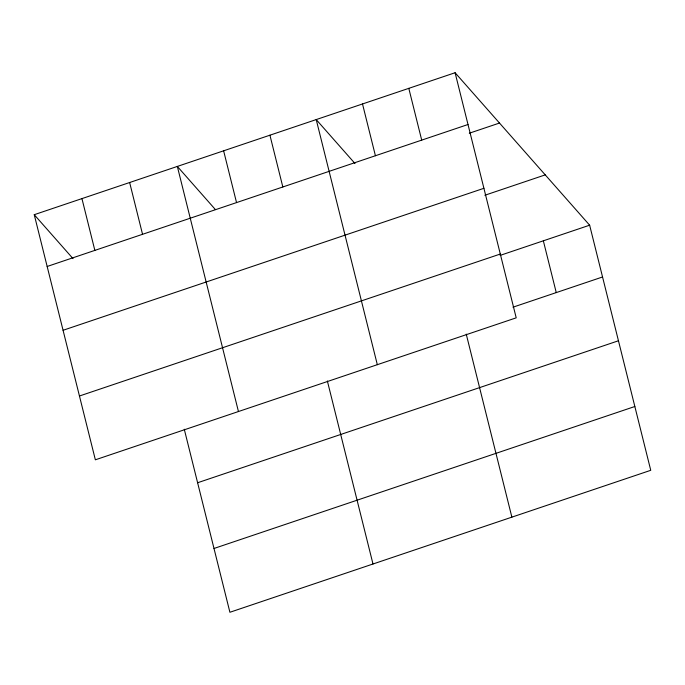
<?xml version="1.0" encoding="UTF-8"?>
<svg xmlns="http://www.w3.org/2000/svg" width="685" height="685" viewBox="0 0 685 685"><rect width="100%" height="100%" fill="white"/><g stroke="black" fill="none" stroke-linecap="round" stroke-linejoin="round"><path stroke-width="1.03" d="M455.097 72.73L516.207 317.831L95.361 459.806L34.25 214.696L455.097 72.73L589.639 225.194L650.75 470.304L229.903 612.27L184.274 429.238M47.162 266.482L468.001 124.507M469.302 133.224L499.493 123.043M63.071 330.281L483.91 188.306M484.86 195.251L545.234 174.881M79.451 396.007L500.298 254.041M500.076 255.411L589.639 225.194M512.979 307.188L602.552 276.98M197.614 482.745L618.452 340.77M214.003 548.471L634.841 406.505M354.976 163.501L316.213 119.575L377.324 364.685M215.39 209.559L177.338 166.429L238.448 411.539M34.25 214.696L73.012 258.622M543.342 240.812L556.254 292.589M408.799 88.348L421.712 140.125M466.237 334.117L511.875 517.149M362.511 103.966L375.423 155.743M269.924 135.193L282.837 186.979M327.361 380.971L372.991 564.003M223.627 150.811L236.539 202.597M129.645 182.518L142.548 234.304M81.943 198.607L94.855 250.393"/></g></svg>
